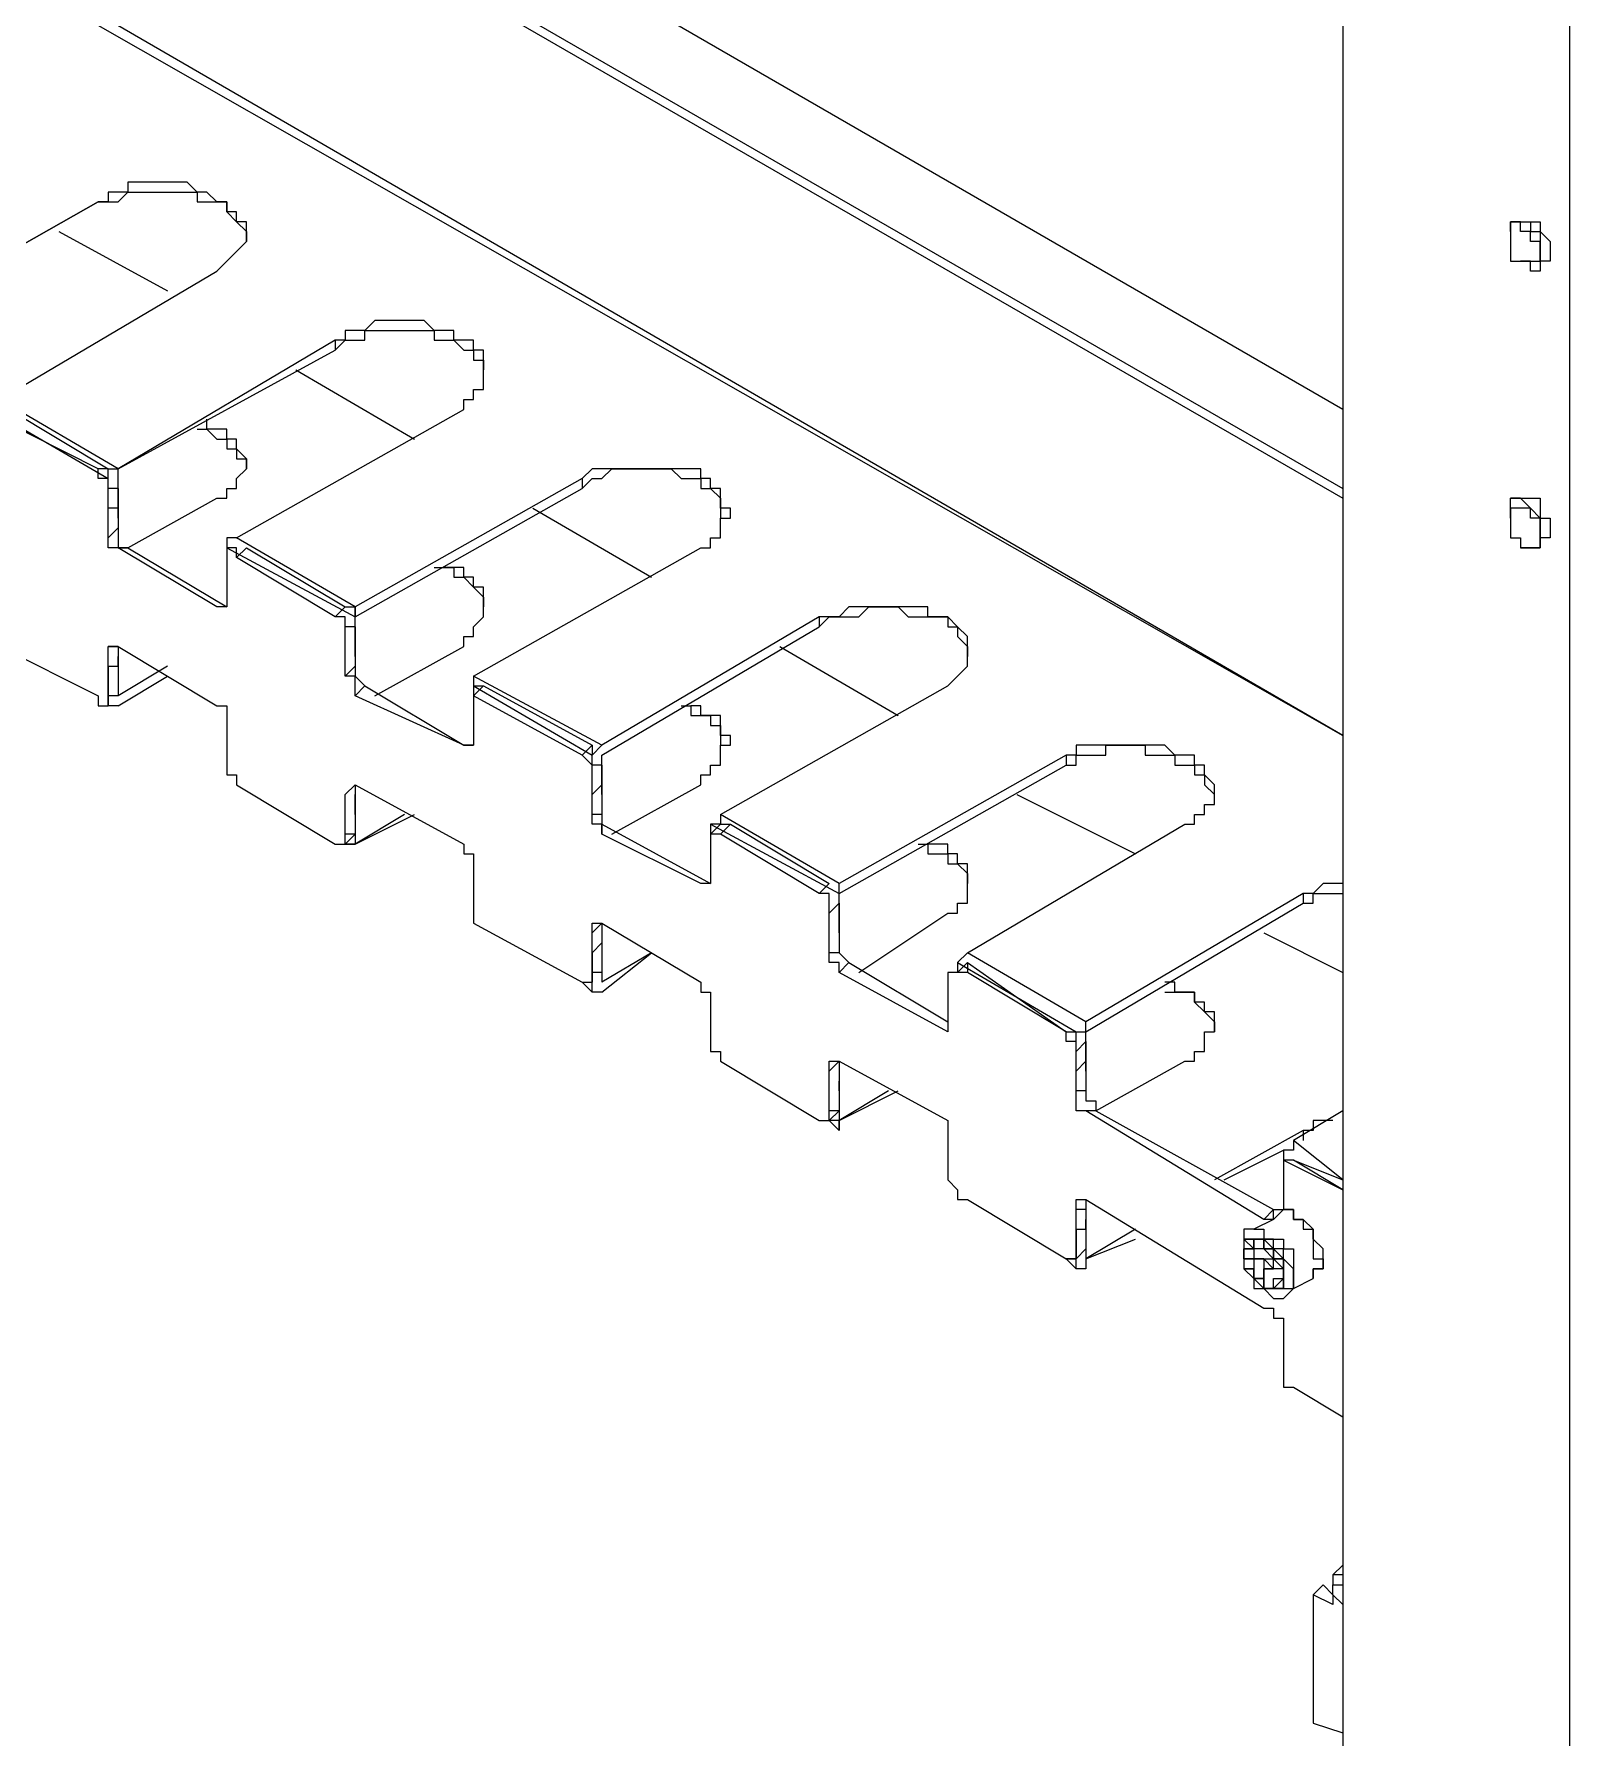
# Model space of a CAD drawing. Header units: millimetres. Extents: x 929 to 1725, y 58 to 532.
# Drawn here: x 1032.01 to 1050.21, y 182.59 to 202.78 of the extents above; entities that cross this region are included whole.
import ezdxf

# ---------------------------------------------------------------- set-up
doc = ezdxf.new("R2010")
doc.units = ezdxf.units.MM
doc.header["$MEASUREMENT"] = 0
doc.layers.add('TT-WIRE-EQPM', color=6, linetype='CONTINUOUS')

msp = doc.modelspace()

# ---------------------------------------------------------------- linework, layer by layer
at = {"layer": 'TT-WIRE-EQPM', "linetype": 'Continuous'}
for points in [[(1027.03953, 209.21776), (1027.62474, 208.98368), (1027.62474, 208.7496), (1027.62474, 208.7496), (1047.52181, 197.27952)], [(1047.52181, 198.33289), (1028.67811, 209.21776), (1028.32699, 209.21776), (1027.62474, 208.86664), (1047.52181, 197.39656)], [(1047.52181, 194.47052), (1026.92249, 206.40876), (1026.80545, 206.40876), (1026.80545, 206.29172), (1047.52181, 194.47052)], [(1047.52181, 206.05764), (1047.52181, 76.72666), (1050.21377, 75.08808), (1050.21377, 204.41906)], [(1047.52181, 206.05764), (1047.52181, 76.72666)], [(1031.60416, 198.44993), (1034.17907, 199.97147), (1034.29611, 200.08852), (1034.29611, 200.08852), (1034.29611, 200.08852), (1034.41315, 200.20556), (1034.41315, 200.20556), (1034.41315, 200.20556), (1034.5302, 200.3226), (1034.5302, 200.43964), (1034.5302, 200.43964), (1034.5302, 200.55668), (1034.41315, 200.55668), (1034.41315, 200.55668), (1034.41315, 200.67372), (1034.41315, 200.67372), (1034.29611, 200.67372), (1034.29611, 200.79077), (1034.29611, 200.79077), (1034.17907, 200.79077), (1034.17907, 200.79077), (1034.06203, 200.90781), (1033.94499, 200.90781), (1033.94499, 200.90781), (1033.82795, 201.02485), (1033.1257, 201.02485), (1033.1257, 200.90781), (1033.00865, 200.90781), (1032.89161, 200.90781), (1032.89161, 200.79077), (1032.77457, 200.79077)], [(1032.77457, 200.79077), (1032.89161, 200.79077), (1032.89161, 200.79077), (1032.89161, 200.79077), (1033.00865, 200.79077), (1033.1257, 200.90781), (1033.35978, 200.90781), (1033.35978, 200.90781), (1033.59386, 200.90781), (1033.59386, 200.90781), (1033.94499, 200.90781), (1033.94499, 200.79077), (1034.06203, 200.79077), (1034.06203, 200.79077), (1034.17907, 200.79077), (1034.17907, 200.79077), (1034.29611, 200.79077), (1034.29611, 200.67372), (1034.29611, 200.67372), (1034.29611, 200.67372), (1034.41315, 200.55668), (1034.41315, 200.55668), (1034.41315, 200.55668), (1034.41315, 200.55668), (1034.5302, 200.43964), (1034.5302, 200.3226)], [(1030.08261, 198.80106), (1030.08261, 199.26923), (1032.77457, 200.79077)], [(1032.77457, 200.79077), (1030.08261, 199.26923)], [(1049.51152, 200.43964), (1049.51152, 200.55668), (1049.51152, 200.55668), (1049.51152, 200.55668), (1049.62856, 200.55668)], [(1049.62856, 200.55668), (1049.51152, 200.55668)], [(1049.7456, 200.08852), (1049.86265, 200.08852), (1049.86265, 200.08852), (1049.86265, 200.20556), (1049.86265, 200.20556), (1049.86265, 200.3226), (1049.7456, 200.3226), (1049.7456, 200.43964), (1049.7456, 200.43964), (1049.7456, 200.43964), (1049.62856, 200.43964), (1049.62856, 200.55668), (1049.51152, 200.55668), (1049.51152, 200.43964), (1049.51152, 200.43964), (1049.51152, 200.43964), (1049.51152, 200.3226), (1049.51152, 200.3226), (1049.51152, 200.3226), (1049.51152, 200.20556), (1049.51152, 200.20556), (1049.51152, 200.20556), (1049.51152, 200.08852), (1049.62856, 200.08852), (1049.62856, 200.08852), (1049.7456, 200.08852)], [(1049.62856, 200.55668), (1049.7456, 200.55668)], [(1049.62856, 200.55668), (1049.7456, 200.55668), (1049.7456, 200.43964), (1049.86265, 200.43964), (1049.86265, 200.3226), (1049.86265, 200.20556), (1049.86265, 200.20556), (1049.86265, 200.08852), (1049.86265, 200.08852), (1049.86265, 200.08852), (1049.86265, 199.97147), (1049.7456, 199.97147), (1049.7456, 200.08852), (1049.62856, 200.08852)], [(1049.7456, 200.55668), (1049.86265, 200.55668), (1049.86265, 200.55668), (1049.86265, 200.43964), (1049.86265, 200.43964), (1049.97969, 200.3226), (1049.97969, 200.08852), (1049.86265, 200.08852)], [(1032.3064, 200.43964), (1033.59386, 199.73739)], [(1049.51152, 200.43964), (1049.51152, 200.3226)], [(1049.62856, 200.08852), (1049.7456, 200.08852)], [(1034.41315, 196.81135), (1037.10511, 198.33289), (1037.10511, 198.44993), (1037.22215, 198.44993), (1037.22215, 198.44993), (1037.22215, 198.44993), (1037.22215, 198.44993), (1037.22215, 198.56698), (1037.33919, 198.56698), (1037.33919, 198.56698), (1037.33919, 198.68402), (1037.33919, 198.68402), (1037.33919, 198.80106), (1037.33919, 198.80106), (1037.33919, 198.9181), (1037.33919, 199.03514), (1037.22215, 199.03514), (1037.22215, 199.03514), (1037.22215, 199.03514), (1037.22215, 199.03514), (1037.22215, 199.03514), (1037.22215, 199.15218), (1037.10511, 199.15218), (1037.10511, 199.15218), (1036.98807, 199.15218), (1036.98807, 199.26923), (1036.98807, 199.26923), (1036.87103, 199.26923), (1036.75399, 199.26923), (1036.63694, 199.38627), (1036.05174, 199.38627), (1035.93469, 199.26923), (1035.81765, 199.26923), (1035.81765, 199.26923), (1035.70061, 199.26923), (1035.70061, 199.15218), (1035.58357, 199.15218)], [(1035.58357, 199.15218), (1033.00865, 197.63064)], [(1035.58357, 199.03514), (1035.70061, 199.15218), (1035.70061, 199.15218), (1035.81765, 199.15218), (1035.93469, 199.15218), (1035.93469, 199.26923), (1036.16878, 199.26923), (1036.16878, 199.26923), (1036.5199, 199.26923), (1036.5199, 199.26923), (1036.75399, 199.26923), (1036.75399, 199.15218), (1036.98807, 199.15218), (1036.98807, 199.15218), (1036.98807, 199.15218), (1037.10511, 199.03514), (1037.10511, 199.03514), (1037.22215, 199.03514), (1037.22215, 199.03514), (1037.22215, 198.9181), (1037.22215, 198.9181), (1037.22215, 198.9181), (1037.33919, 198.9181), (1037.33919, 198.80106), (1037.33919, 198.80106), (1037.33919, 198.80106), (1037.33919, 198.80106)], [(1035.58357, 199.15218), (1035.58357, 199.03514)], [(1033.00865, 197.16248), (1033.00865, 197.63064), (1035.58357, 199.03514)], [(1035.1154, 198.80106), (1036.5199, 197.98177)], [(1031.60416, 198.44993), (1031.48711, 198.44993), (1031.48711, 198.44993), (1031.48711, 198.44993), (1031.48711, 198.33289), (1032.89161, 197.5136), (1032.89161, 197.63064), (1032.89161, 197.63064), (1033.00865, 197.63064), (1031.60416, 198.44993)], [(1031.60416, 198.33289), (1031.60416, 198.33289), (1031.7212, 198.33289), (1032.89161, 197.63064), (1032.89161, 197.63064), (1032.89161, 197.63064), (1032.89161, 197.63064)], [(1046.70252, 188.73548), (1046.58548, 188.73548), (1044.47873, 190.02294), (1044.47873, 190.02294), (1044.36169, 190.02294), (1044.36169, 190.13998), (1044.36169, 190.13998), (1044.36169, 190.13998), (1044.36169, 190.25702), (1044.36169, 190.84223), (1044.36169, 190.84223), (1044.24465, 190.84223), (1044.24465, 190.95927), (1044.24465, 190.95927), (1044.24465, 190.95927), (1044.24465, 190.95927), (1043.07423, 191.66152), (1042.95719, 191.66152), (1042.95719, 191.66152), (1042.84015, 191.66152), (1042.84015, 191.54448), (1042.84015, 191.07631), (1042.84015, 190.95927), (1042.84015, 190.95927), (1041.55269, 191.66152), (1041.55269, 191.77856), (1041.55269, 191.77856), (1041.55269, 191.77856), (1041.43565, 191.77856), (1041.43565, 191.8956), (1041.43565, 192.36377), (1041.43565, 192.48081), (1041.43565, 192.48081), (1041.43565, 192.59785), (1041.31861, 192.59785), (1040.14819, 193.3001), (1040.03115, 193.3001), (1040.03115, 193.3001), (1040.03115, 193.18306), (1040.03115, 192.71489), (1040.03115, 192.71489), (1039.91411, 192.71489), (1038.74369, 193.3001), (1038.74369, 193.3001), (1038.74369, 193.41714), (1038.62665, 193.41714), (1038.62665, 193.53419), (1038.62665, 193.53419), (1038.62665, 194.11939), (1038.62665, 194.11939), (1038.62665, 194.11939), (1038.50961, 194.23644), (1038.50961, 194.23644), (1038.50961, 194.23644), (1037.22215, 194.93869), (1037.22215, 194.93869), (1037.22215, 194.93869), (1037.22215, 194.93869), (1037.22215, 194.93869), (1037.22215, 194.35348), (1037.22215, 194.35348), (1037.10511, 194.35348), (1035.81765, 194.93869), (1035.81765, 194.93869), (1035.81765, 195.05573), (1035.81765, 195.05573), (1035.81765, 195.05573), (1035.81765, 195.17277), (1035.70061, 195.17277), (1035.70061, 195.75798), (1035.70061, 195.75798), (1035.70061, 195.87502), (1035.70061, 195.87502), (1035.70061, 195.87502), (1035.58357, 195.87502), (1034.41315, 196.57727), (1034.41315, 196.69431), (1034.29611, 196.69431), (1034.29611, 196.57727), (1034.29611, 196.57727), (1034.29611, 196.57727), (1034.29611, 195.99206), (1034.29611, 195.99206), (1034.17907, 195.99206), (1033.00865, 196.69431), (1032.89161, 196.69431), (1032.89161, 196.69431), (1032.89161, 196.81135), (1032.89161, 196.81135), (1032.89161, 197.39656), (1032.89161, 197.39656), (1032.89161, 197.39656), (1032.89161, 197.5136), (1032.89161, 197.5136), (1032.77457, 197.5136), (1032.77457, 197.63064), (1032.77457, 197.63064), (1031.60416, 198.21585)], [(1033.94499, 198.09881), (1033.94499, 198.09881), (1034.06203, 198.09881), (1034.06203, 198.09881), (1034.17907, 197.98177), (1034.17907, 197.98177), (1034.29611, 197.98177), (1034.29611, 197.98177), (1034.29611, 197.98177), (1034.29611, 197.86473), (1034.41315, 197.86473), (1034.41315, 197.86473), (1034.41315, 197.86473), (1034.41315, 197.74768), (1034.5302, 197.74768), (1034.5302, 197.63064), (1034.5302, 197.63064)], [(1034.17907, 197.27952), (1034.29611, 197.27952), (1034.29611, 197.27952), (1034.29611, 197.39656), (1034.41315, 197.39656), (1034.41315, 197.5136), (1034.41315, 197.5136), (1034.5302, 197.63064), (1034.5302, 197.74768), (1034.5302, 197.74768), (1034.41315, 197.86473), (1034.41315, 197.86473), (1034.41315, 197.98177), (1034.29611, 197.98177), (1034.29611, 197.98177), (1034.29611, 198.09881), (1034.17907, 198.09881), (1034.06203, 198.09881), (1034.06203, 198.21585)], [(1032.89161, 197.63064), (1032.77457, 197.63064)], [(1032.89161, 197.16248), (1032.89161, 197.5136)], [(1038.50961, 197.5136), (1035.81765, 195.99206)], [(1037.22215, 195.17277), (1039.91411, 196.69431), (1040.03115, 196.69431), (1040.03115, 196.81135), (1040.14819, 196.81135), (1040.14819, 196.92839), (1040.14819, 196.92839), (1040.14819, 197.04543), (1040.26523, 197.04543), (1040.26523, 197.16248), (1040.14819, 197.16248), (1040.14819, 197.27952), (1040.14819, 197.27952), (1040.14819, 197.27952), (1040.14819, 197.39656), (1040.03115, 197.39656), (1040.03115, 197.5136), (1039.91411, 197.5136), (1039.91411, 197.5136), (1039.91411, 197.5136), (1039.91411, 197.63064), (1039.79707, 197.63064), (1039.79707, 197.63064), (1039.56298, 197.63064), (1039.56298, 197.63064), (1038.86073, 197.63064), (1038.86073, 197.63064), (1038.74369, 197.63064), (1038.62665, 197.63064), (1038.62665, 197.63064), (1038.50961, 197.5136), (1038.50961, 197.5136)], [(1038.50961, 197.39656), (1038.62665, 197.5136), (1038.62665, 197.5136), (1038.74369, 197.5136), (1038.86073, 197.63064), (1038.97778, 197.63064), (1039.09482, 197.63064), (1039.3289, 197.63064), (1039.44594, 197.63064), (1039.56298, 197.63064), (1039.68003, 197.5136), (1039.79707, 197.5136), (1039.91411, 197.5136), (1039.91411, 197.39656), (1040.03115, 197.39656), (1040.03115, 197.39656), (1040.14819, 197.27952), (1040.14819, 197.27952), (1040.14819, 197.27952), (1040.14819, 197.16248), (1040.14819, 197.16248), (1040.14819, 197.04543), (1040.26523, 197.04543)], [(1038.50961, 197.5136), (1038.50961, 197.39656)], [(1033.00865, 197.39656), (1032.89161, 197.39656)], [(1033.00865, 197.39656), (1033.00865, 196.92839), (1033.00865, 196.81135), (1033.00865, 196.81135), (1033.00865, 196.69431), (1033.1257, 196.69431), (1034.29611, 195.99206)], [(1033.1257, 196.69431), (1034.17907, 197.27952)], [(1035.81765, 195.52389), (1035.81765, 195.87502), (1038.50961, 197.39656)], [(1049.51152, 197.04543), (1049.51152, 197.16248), (1049.51152, 197.16248), (1049.51152, 197.27952), (1049.62856, 197.27952)], [(1049.62856, 197.27952), (1049.51152, 197.27952)], [(1049.62856, 197.27952), (1049.7456, 197.27952)], [(1049.62856, 197.27952), (1049.7456, 197.16248), (1049.7456, 197.16248), (1049.86265, 197.04543), (1049.86265, 197.04543), (1049.86265, 196.92839), (1049.86265, 196.81135), (1049.86265, 196.81135), (1049.86265, 196.69431), (1049.62856, 196.69431)], [(1049.7456, 197.27952), (1049.86265, 197.27952), (1049.86265, 197.16248), (1049.86265, 197.16248), (1049.86265, 197.04543), (1049.97969, 197.04543), (1049.97969, 196.81135), (1049.86265, 196.81135)], [(1033.00865, 197.04543), (1033.00865, 197.16248), (1033.00865, 197.16248), (1032.89161, 197.16248)], [(1037.9244, 197.16248), (1039.3289, 196.34318)], [(1049.7456, 196.69431), (1049.86265, 196.69431), (1049.86265, 196.81135), (1049.86265, 196.81135), (1049.86265, 196.92839), (1049.86265, 197.04543), (1049.7456, 197.04543), (1049.7456, 197.04543), (1049.7456, 197.04543), (1049.7456, 197.16248), (1049.62856, 197.16248), (1049.62856, 197.16248), (1049.51152, 197.16248), (1049.51152, 197.16248), (1049.51152, 197.16248), (1049.51152, 197.04543), (1049.51152, 197.04543), (1049.51152, 197.04543), (1049.51152, 197.04543), (1049.51152, 196.92839), (1049.51152, 196.92839), (1049.51152, 196.92839), (1049.51152, 196.81135), (1049.62856, 196.81135), (1049.62856, 196.69431), (1049.7456, 196.69431)], [(1033.00865, 196.92839), (1032.89161, 196.81135)], [(1033.1257, 196.69431), (1033.00865, 196.69431)], [(1034.41315, 196.81135), (1034.29611, 196.81135), (1034.29611, 196.69431), (1034.29611, 196.69431), (1035.81765, 195.87502), (1035.81765, 195.87502), (1035.81765, 195.87502), (1035.81765, 195.99206), (1035.81765, 195.99206), (1034.41315, 196.81135)], [(1034.41315, 196.69431), (1034.29611, 196.69431)], [(1034.5302, 196.69431), (1034.41315, 196.57727)], [(1034.5302, 196.69431), (1035.70061, 195.99206), (1035.81765, 195.99206), (1035.81765, 195.87502)], [(1049.62856, 196.69431), (1049.7456, 196.69431)], [(1049.86265, 196.69431), (1049.86265, 196.81135)], [(1036.75399, 196.46023), (1036.87103, 196.46023), (1036.87103, 196.46023), (1036.98807, 196.46023), (1036.98807, 196.34318), (1037.10511, 196.34318), (1037.10511, 196.34318), (1037.10511, 196.34318), (1037.22215, 196.22614), (1037.22215, 196.22614), (1037.22215, 196.22614), (1037.22215, 196.22614), (1037.33919, 196.1091), (1037.33919, 196.1091), (1037.33919, 195.99206), (1037.33919, 195.99206)], [(1037.10511, 195.52389), (1037.10511, 195.64094), (1037.10511, 195.64094), (1037.22215, 195.64094), (1037.22215, 195.75798), (1037.22215, 195.75798), (1037.33919, 195.87502), (1037.33919, 195.87502), (1037.33919, 195.87502), (1037.33919, 195.87502), (1037.33919, 195.99206), (1037.33919, 195.99206), (1037.33919, 196.1091), (1037.33919, 196.1091), (1037.33919, 196.1091), (1037.33919, 196.22614), (1037.22215, 196.22614), (1037.22215, 196.34318), (1037.22215, 196.34318), (1037.10511, 196.34318), (1037.10511, 196.46023), (1037.10511, 196.46023), (1036.98807, 196.46023), (1036.98807, 196.46023), (1036.98807, 196.46023), (1036.87103, 196.46023)], [(1034.29611, 195.99206), (1034.17907, 195.99206)], [(1035.70061, 195.99206), (1035.58357, 195.87502)], [(1035.81765, 195.52389), (1035.81765, 195.87502)], [(1041.31861, 195.87502), (1038.74369, 194.35348)], [(1040.14819, 193.53419), (1042.84015, 195.05573), (1042.84015, 195.05573), (1042.95719, 195.17277), (1042.95719, 195.17277), (1043.07423, 195.28981), (1043.07423, 195.28981), (1043.07423, 195.28981), (1043.07423, 195.40685), (1043.07423, 195.40685), (1043.07423, 195.52389), (1043.07423, 195.52389), (1043.07423, 195.64094), (1043.07423, 195.64094), (1042.95719, 195.75798), (1042.95719, 195.75798), (1042.84015, 195.87502), (1042.84015, 195.87502), (1042.72311, 195.87502), (1042.60607, 195.87502), (1042.60607, 195.99206), (1042.48902, 195.99206), (1042.37198, 195.99206), (1041.78678, 195.99206), (1041.66973, 195.99206), (1041.66973, 195.99206), (1041.55269, 195.87502), (1041.43565, 195.87502), (1041.31861, 195.87502)], [(1041.31861, 195.75798), (1041.43565, 195.87502), (1041.43565, 195.87502), (1041.55269, 195.87502), (1041.66973, 195.87502), (1041.66973, 195.87502), (1041.78678, 195.87502), (1041.90382, 195.99206), (1042.25494, 195.99206), (1042.37198, 195.87502), (1042.48902, 195.87502), (1042.60607, 195.87502), (1042.60607, 195.87502), (1042.72311, 195.87502), (1042.84015, 195.87502), (1042.84015, 195.75798), (1042.84015, 195.75798), (1042.84015, 195.75798), (1042.95719, 195.75798), (1042.95719, 195.64094), (1042.95719, 195.64094), (1042.95719, 195.64094), (1043.07423, 195.52389), (1043.07423, 195.52389), (1043.07423, 195.52389), (1043.07423, 195.52389), (1043.07423, 195.40685)], [(1041.31861, 195.87502), (1041.31861, 195.75798)], [(1035.81765, 195.75798), (1035.70061, 195.75798)], [(1035.81765, 195.75798), (1035.81765, 195.28981), (1035.81765, 195.17277), (1035.81765, 195.17277), (1035.81765, 195.17277), (1035.93469, 195.05573), (1035.93469, 195.05573), (1035.93469, 195.05573), (1037.10511, 194.35348), (1037.22215, 194.35348)], [(1038.74369, 193.88531), (1038.74369, 194.23644), (1041.31861, 195.75798)], [(1031.60416, 195.52389), (1032.77457, 194.93869), (1032.77457, 194.93869), (1032.77457, 194.82164), (1032.89161, 194.82164), (1032.89161, 194.93869), (1032.89161, 194.93869), (1032.89161, 194.93869), (1032.89161, 195.52389), (1032.89161, 195.52389), (1032.89161, 195.52389), (1033.00865, 195.52389), (1033.00865, 195.52389), (1034.17907, 194.82164), (1034.29611, 194.82164), (1034.29611, 194.7046), (1034.29611, 194.7046), (1034.29611, 194.7046), (1034.29611, 194.7046), (1034.29611, 194.11939), (1034.29611, 194.11939), (1034.29611, 194.00235), (1034.29611, 194.00235), (1034.41315, 194.00235), (1034.41315, 193.88531), (1035.58357, 193.18306), (1035.70061, 193.18306), (1035.70061, 193.3001), (1035.70061, 193.76827), (1035.81765, 193.88531), (1035.81765, 193.88531), (1035.81765, 193.88531), (1035.81765, 193.88531), (1037.10511, 193.18306), (1037.10511, 193.18306), (1037.10511, 193.06602), (1037.22215, 193.06602), (1037.22215, 192.94898), (1037.22215, 192.48081), (1037.22215, 192.36377), (1037.22215, 192.36377), (1037.22215, 192.36377), (1037.22215, 192.36377), (1037.22215, 192.36377), (1037.22215, 192.24673), (1038.50961, 191.54448), (1038.62665, 191.54448), (1038.62665, 191.66152), (1038.62665, 192.12969), (1038.62665, 192.24673), (1038.62665, 192.24673), (1038.62665, 192.24673), (1038.74369, 192.24673), (1038.74369, 192.24673), (1039.91411, 191.54448), (1039.91411, 191.54448), (1039.91411, 191.42744), (1040.03115, 191.42744), (1040.03115, 191.42744), (1040.03115, 191.42744), (1040.03115, 191.42744), (1040.03115, 191.3104), (1040.03115, 190.84223), (1040.03115, 190.72519), (1040.03115, 190.72519), (1040.14819, 190.72519), (1040.14819, 190.60815), (1040.14819, 190.60815), (1041.31861, 189.9059), (1041.43565, 189.9059), (1041.43565, 190.02294), (1041.43565, 190.4911), (1041.43565, 190.60815), (1041.55269, 190.60815), (1041.55269, 190.60815), (1042.84015, 189.9059), (1042.84015, 189.9059), (1042.84015, 189.78885), (1042.84015, 189.78885), (1042.84015, 189.78885), (1042.84015, 189.67181), (1042.84015, 189.67181), (1042.84015, 189.20365), (1042.95719, 189.0866), (1042.95719, 189.0866), (1042.95719, 188.96956), (1042.95719, 188.96956), (1043.07423, 188.96956), (1044.24465, 188.26731), (1044.36169, 188.26731), (1044.36169, 188.26731), (1044.36169, 188.85252), (1044.36169, 188.96956), (1044.47873, 188.96956), (1046.58548, 187.68211), (1046.70252, 187.68211), (1046.70252, 187.56506), (1046.70252, 187.56506), (1046.81956, 187.56506), (1046.81956, 187.44802), (1046.81956, 187.44802), (1046.81956, 186.97986), (1046.81956, 186.86281), (1046.81956, 186.86281), (1046.81956, 186.74577), (1046.81956, 186.74577), (1046.81956, 186.74577), (1046.93661, 186.74577), (1046.93661, 186.74577), (1047.52181, 186.39465)], [(1033.00865, 195.52389), (1032.89161, 195.52389)], [(1033.00865, 195.52389), (1033.00865, 195.52389), (1033.00865, 194.93869)], [(1035.81765, 195.40685), (1035.81765, 195.52389), (1035.81765, 195.52389), (1035.81765, 195.52389), (1035.81765, 195.52389)], [(1036.05174, 194.93869), (1037.10511, 195.52389)], [(1040.85044, 195.52389), (1042.25494, 194.7046)], [(1032.89161, 195.28981), (1033.00865, 195.28981), (1033.00865, 195.28981), (1033.00865, 195.40685)], [(1032.89161, 195.28981), (1032.89161, 194.82164)], [(1033.00865, 195.28981), (1033.00865, 194.93869)], [(1033.59386, 195.28981), (1033.00865, 194.93869)], [(1035.81765, 195.28981), (1035.70061, 195.17277)], [(1033.00865, 194.82164), (1033.59386, 195.17277)], [(1035.93469, 195.05573), (1035.81765, 194.93869)], [(1037.22215, 195.17277), (1037.22215, 195.17277), (1037.22215, 195.05573), (1037.22215, 195.05573), (1038.62665, 194.23644), (1038.62665, 194.23644), (1038.74369, 194.35348), (1038.74369, 194.35348), (1037.22215, 195.17277)], [(1037.22215, 195.05573), (1037.22215, 194.93869)], [(1037.22215, 195.05573), (1037.33919, 195.05573), (1038.62665, 194.35348), (1038.62665, 194.35348), (1038.62665, 194.23644)], [(1037.33919, 195.05573), (1037.22215, 194.93869)], [(1037.22215, 195.05573), (1037.22215, 194.93869)], [(1032.89161, 194.82164), (1032.89161, 194.93869)], [(1033.00865, 194.93869), (1032.89161, 194.93869)], [(1033.00865, 194.82164), (1032.89161, 194.82164), (1032.89161, 194.82164)], [(1039.68003, 194.82164), (1039.79707, 194.82164), (1039.79707, 194.7046), (1039.91411, 194.7046), (1039.91411, 194.7046), (1039.91411, 194.7046), (1039.91411, 194.7046), (1040.03115, 194.7046), (1040.03115, 194.58756), (1040.14819, 194.58756), (1040.14819, 194.47052), (1040.14819, 194.47052), (1040.14819, 194.47052), (1040.14819, 194.47052), (1040.14819, 194.35348), (1040.26523, 194.35348)], [(1039.91411, 193.88531), (1039.91411, 194.00235), (1040.03115, 194.00235), (1040.03115, 194.00235), (1040.03115, 194.00235), (1040.03115, 194.11939), (1040.14819, 194.11939), (1040.14819, 194.11939), (1040.14819, 194.11939), (1040.14819, 194.11939), (1040.14819, 194.11939), (1040.14819, 194.23644), (1040.14819, 194.35348), (1040.26523, 194.35348), (1040.26523, 194.47052), (1040.14819, 194.47052), (1040.14819, 194.47052), (1040.14819, 194.58756), (1040.14819, 194.58756), (1040.14819, 194.58756), (1040.14819, 194.58756), (1040.14819, 194.7046), (1040.03115, 194.7046), (1040.03115, 194.7046), (1040.03115, 194.7046), (1040.03115, 194.7046), (1039.91411, 194.7046), (1039.91411, 194.82164), (1039.91411, 194.82164), (1039.79707, 194.82164), (1039.79707, 194.82164)], [(1038.62665, 194.35348), (1038.50961, 194.23644)], [(1038.62665, 193.76827), (1038.62665, 194.23644)], [(1044.24465, 194.23644), (1041.55269, 192.71489)], [(1043.07423, 191.8956), (1045.64915, 193.41714), (1045.76619, 193.41714), (1045.76619, 193.41714), (1045.76619, 193.41714), (1045.76619, 193.53419), (1045.88323, 193.53419), (1045.88323, 193.53419), (1045.88323, 193.53419), (1045.88323, 193.65123), (1046.00027, 193.65123), (1046.00027, 193.76827), (1046.00027, 193.76827), (1046.00027, 193.88531), (1046.00027, 193.88531), (1045.88323, 194.00235), (1045.88323, 194.00235), (1045.88323, 194.00235), (1045.88323, 194.11939), (1045.76619, 194.11939), (1045.76619, 194.11939), (1045.76619, 194.11939), (1045.76619, 194.23644), (1045.64915, 194.23644), (1045.64915, 194.23644), (1045.53211, 194.23644), (1045.41507, 194.35348), (1045.41507, 194.35348), (1045.41507, 194.35348), (1044.59577, 194.35348), (1044.47873, 194.35348), (1044.36169, 194.35348), (1044.36169, 194.23644), (1044.24465, 194.23644), (1044.24465, 194.23644)], [(1044.24465, 194.11939), (1044.24465, 194.11939), (1044.36169, 194.11939), (1044.36169, 194.23644), (1044.47873, 194.23644), (1044.47873, 194.23644), (1044.71282, 194.23644), (1044.71282, 194.35348), (1045.18098, 194.35348), (1045.18098, 194.23644), (1045.41507, 194.23644), (1045.41507, 194.23644), (1045.53211, 194.23644), (1045.53211, 194.11939), (1045.64915, 194.11939), (1045.64915, 194.11939), (1045.76619, 194.11939), (1045.76619, 194.11939), (1045.76619, 194.00235), (1045.88323, 194.00235), (1045.88323, 193.88531), (1045.88323, 193.88531), (1046.00027, 193.76827), (1046.00027, 193.76827)], [(1044.24465, 194.23644), (1044.24465, 194.11939)], [(1038.74369, 194.11939), (1038.62665, 194.11939)], [(1038.74369, 194.11939), (1038.74369, 193.53419), (1038.74369, 193.53419), (1038.74369, 193.53419), (1038.74369, 193.53419), (1038.74369, 193.41714), (1038.74369, 193.41714), (1038.74369, 193.41714), (1040.03115, 192.71489), (1040.03115, 192.71489)], [(1041.55269, 192.24673), (1041.55269, 192.59785), (1044.24465, 194.11939)], [(1035.81765, 193.88531), (1035.70061, 193.76827)], [(1035.81765, 193.88531), (1035.81765, 193.88531), (1035.81765, 193.3001)], [(1038.74369, 193.76827), (1038.74369, 193.76827), (1038.74369, 193.88531), (1038.62665, 193.76827)], [(1038.86073, 193.3001), (1039.91411, 193.88531)], [(1035.81765, 193.53419), (1035.81765, 193.65123), (1035.81765, 193.65123), (1035.81765, 193.65123), (1035.81765, 193.76827)], [(1035.81765, 193.65123), (1035.81765, 193.18306)], [(1043.65944, 193.76827), (1045.06394, 193.06602)], [(1035.81765, 193.18306), (1036.5199, 193.53419)], [(1036.40286, 193.53419), (1035.81765, 193.18306)], [(1035.81765, 193.53419), (1035.81765, 193.18306)], [(1038.74369, 193.53419), (1038.62665, 193.53419)], [(1038.74369, 193.41714), (1038.74369, 193.3001)], [(1040.14819, 193.53419), (1040.14819, 193.53419), (1040.14819, 193.53419), (1040.14819, 193.41714), (1040.03115, 193.41714), (1041.55269, 192.59785), (1041.55269, 192.59785), (1041.55269, 192.71489), (1041.55269, 192.71489), (1041.55269, 192.71489), (1040.14819, 193.53419)], [(1040.03115, 193.41714), (1040.03115, 193.3001)], [(1040.14819, 193.41714), (1040.03115, 193.3001)], [(1040.14819, 193.41714), (1040.26523, 193.41714), (1041.43565, 192.71489)], [(1040.26523, 193.41714), (1040.14819, 193.3001)], [(1035.70061, 193.18306), (1035.81765, 193.3001)], [(1035.81765, 193.3001), (1035.70061, 193.3001)], [(1035.70061, 193.18306), (1035.81765, 193.18306)], [(1035.81765, 193.18306), (1035.70061, 193.18306)], [(1042.48902, 193.18306), (1042.60607, 193.18306), (1042.60607, 193.06602), (1042.72311, 193.06602), (1042.84015, 193.06602), (1042.84015, 193.06602), (1042.84015, 192.94898), (1042.84015, 192.94898), (1042.95719, 192.94898), (1042.95719, 192.94898), (1043.07423, 192.83194), (1043.07423, 192.83194), (1043.07423, 192.71489), (1043.07423, 192.71489), (1043.07423, 192.71489)], [(1042.84015, 192.36377), (1042.84015, 192.36377), (1042.95719, 192.36377), (1042.95719, 192.36377), (1042.95719, 192.48081), (1043.07423, 192.48081), (1043.07423, 192.48081), (1043.07423, 192.59785), (1043.07423, 192.59785), (1043.07423, 192.71489), (1043.07423, 192.71489), (1043.07423, 192.83194), (1043.07423, 192.83194), (1043.07423, 192.94898), (1043.07423, 192.94898), (1042.95719, 192.94898), (1042.95719, 192.94898), (1042.95719, 193.06602), (1042.84015, 193.06602), (1042.84015, 193.18306), (1042.72311, 193.18306), (1042.72311, 193.18306), (1042.60607, 193.18306)], [(1040.03115, 192.71489), (1039.91411, 192.71489)], [(1041.43565, 192.71489), (1041.31861, 192.59785)], [(1047.52181, 192.71489), (1047.40477, 192.71489), (1047.40477, 192.71489), (1047.28773, 192.71489), (1047.17069, 192.59785), (1047.17069, 192.59785), (1047.17069, 192.59785), (1047.05365, 192.59785), (1047.05365, 192.48081), (1047.17069, 192.48081), (1047.17069, 192.48081), (1047.17069, 192.59785), (1047.28773, 192.59785), (1047.40477, 192.59785), (1047.52181, 192.59785)], [(1041.55269, 192.48081), (1041.43565, 192.36377)], [(1041.55269, 192.12969), (1041.55269, 192.59785)], [(1041.55269, 192.48081), (1041.55269, 191.8956), (1041.55269, 191.8956), (1041.66973, 191.77856), (1041.66973, 191.77856), (1041.66973, 191.77856), (1041.66973, 191.77856), (1042.84015, 191.07631)], [(1047.05365, 192.59785), (1044.47873, 191.07631)], [(1044.47873, 190.60815), (1044.47873, 190.95927), (1047.05365, 192.48081)], [(1038.74369, 192.24673), (1038.62665, 192.12969)], [(1038.74369, 192.24673), (1038.74369, 192.24673), (1038.74369, 191.66152)], [(1041.55269, 192.12969), (1041.55269, 192.12969), (1041.55269, 192.24673), (1041.55269, 192.12969)], [(1041.78678, 191.66152), (1042.84015, 192.36377)], [(1038.62665, 191.8956), (1038.74369, 192.01265), (1038.74369, 192.01265), (1038.74369, 192.01265)], [(1038.74369, 192.01265), (1038.74369, 191.54448)], [(1046.58548, 192.12969), (1047.52181, 191.66152)], [(1038.62665, 191.8956), (1038.62665, 191.54448)], [(1038.74369, 191.42744), (1039.3289, 191.8956)], [(1039.3289, 191.8956), (1038.74369, 191.54448)], [(1041.55269, 191.8956), (1041.43565, 191.8956)], [(1043.07423, 191.8956), (1042.95719, 191.77856), (1042.95719, 191.77856), (1042.95719, 191.77856), (1042.95719, 191.77856), (1044.36169, 190.95927), (1044.36169, 190.95927), (1044.36169, 190.95927), (1044.47873, 190.95927), (1044.47873, 191.07631), (1043.07423, 191.8956)], [(1038.62665, 191.54448), (1038.62665, 191.66152)], [(1038.74369, 191.66152), (1038.62665, 191.66152)], [(1041.66973, 191.77856), (1041.55269, 191.66152)], [(1042.95719, 191.77856), (1042.95719, 191.66152)], [(1043.07423, 191.77856), (1042.95719, 191.66152)], [(1043.07423, 191.77856), (1043.07423, 191.77856), (1044.24465, 190.95927), (1044.36169, 190.95927), (1044.36169, 190.95927)], [(1043.07423, 191.77856), (1043.07423, 191.66152)], [(1038.50961, 191.54448), (1038.62665, 191.42744)], [(1038.74369, 191.42744), (1038.62665, 191.42744), (1038.62665, 191.54448)], [(1045.64915, 190.60815), (1045.76619, 190.60815), (1045.76619, 190.72519), (1045.76619, 190.72519), (1045.76619, 190.72519), (1045.88323, 190.72519), (1045.88323, 190.84223), (1045.88323, 190.84223), (1045.88323, 190.95927), (1046.00027, 190.95927), (1046.00027, 190.95927), (1046.00027, 191.07631), (1046.00027, 191.19335), (1045.88323, 191.19335), (1045.88323, 191.19335), (1045.88323, 191.3104), (1045.88323, 191.3104), (1045.76619, 191.3104), (1045.76619, 191.42744), (1045.76619, 191.42744), (1045.76619, 191.42744), (1045.64915, 191.42744), (1045.53211, 191.42744), (1045.53211, 191.54448), (1045.41507, 191.54448)], [(1045.41507, 191.42744), (1045.41507, 191.42744), (1045.53211, 191.42744), (1045.64915, 191.42744), (1045.64915, 191.42744), (1045.76619, 191.42744), (1045.76619, 191.3104), (1045.76619, 191.3104), (1045.76619, 191.3104), (1045.76619, 191.3104), (1045.88323, 191.19335), (1045.88323, 191.19335), (1045.88323, 191.19335), (1046.00027, 191.07631), (1046.00027, 191.07631), (1046.00027, 190.95927)], [(1042.84015, 191.07631), (1042.84015, 190.95927)], [(1044.36169, 190.4911), (1044.36169, 190.95927)], [(1044.47873, 190.84223), (1044.36169, 190.72519)], [(1044.47873, 190.84223), (1044.47873, 190.25702), (1044.47873, 190.25702), (1044.47873, 190.13998), (1044.47873, 190.13998), (1044.47873, 190.13998), (1044.59577, 190.13998), (1044.59577, 190.02294), (1046.70252, 188.85252), (1046.81956, 188.85252)], [(1041.55269, 190.60815), (1041.43565, 190.4911)], [(1041.55269, 190.60815), (1041.55269, 190.60815), (1041.55269, 190.02294)], [(1044.47873, 190.4911), (1044.47873, 190.60815), (1044.36169, 190.4911)], [(1044.59577, 190.02294), (1045.64915, 190.60815)], [(1041.55269, 190.25702), (1041.55269, 190.25702), (1041.55269, 190.37406), (1041.55269, 190.37406)], [(1041.55269, 190.25702), (1041.55269, 189.9059)], [(1041.55269, 189.9059), (1042.25494, 190.25702)], [(1042.1379, 190.25702), (1041.55269, 189.9059)], [(1041.55269, 190.25702), (1041.55269, 189.9059)], [(1044.47873, 190.25702), (1044.36169, 190.25702)], [(1041.43565, 189.9059), (1041.55269, 190.02294)], [(1041.55269, 190.02294), (1041.43565, 190.02294)], [(1044.59577, 190.02294), (1044.47873, 190.02294)], [(1047.52181, 190.02294), (1046.93661, 189.67181)], [(1041.43565, 189.9059), (1041.55269, 189.78885)], [(1041.55269, 189.9059), (1041.43565, 189.9059)], [(1041.55269, 189.9059), (1041.55269, 189.78885), (1041.55269, 189.78885), (1041.55269, 189.9059)], [(1047.05365, 189.78885), (1046.00027, 189.20365)], [(1047.40477, 189.9059), (1047.28773, 189.9059), (1047.28773, 189.9059), (1047.17069, 189.9059), (1047.17069, 189.78885), (1047.05365, 189.78885), (1047.05365, 189.67181)], [(1046.93661, 189.67181), (1046.93661, 189.55477), (1046.81956, 189.55477), (1046.81956, 189.55477), (1046.81956, 189.43773), (1047.52181, 189.0866)], [(1047.52181, 189.20365), (1046.93661, 189.67181)], [(1046.11731, 189.20365), (1046.81956, 189.55477)], [(1047.52181, 189.0866), (1046.93661, 189.43773), (1046.81956, 189.43773), (1046.81956, 189.43773), (1046.81956, 189.32069), (1046.81956, 188.85252), (1046.81956, 188.85252)], [(1046.93661, 189.43773), (1046.81956, 189.43773)], [(1046.93661, 189.43773), (1046.93661, 189.43773), (1047.52181, 189.20365)], [(1044.47873, 188.96956), (1044.47873, 188.85252), (1044.47873, 188.38436), (1044.36169, 188.26731)], [(1044.47873, 188.85252), (1044.36169, 188.85252)], [(1046.70252, 188.85252), (1046.58548, 188.73548)], [(1047.28773, 188.26731), (1047.28773, 188.38436), (1047.17069, 188.5014), (1047.17069, 188.5014), (1047.17069, 188.5014), (1047.17069, 188.61844), (1047.17069, 188.61844), (1047.05365, 188.73548), (1047.05365, 188.73548), (1046.93661, 188.73548), (1046.93661, 188.85252), (1046.81956, 188.85252), (1046.70252, 188.73548), (1046.70252, 188.85252), (1046.93661, 188.85252), (1046.93661, 188.73548), (1046.93661, 188.73548), (1047.05365, 188.73548), (1047.05365, 188.61844), (1047.17069, 188.61844), (1047.17069, 188.5014), (1047.17069, 188.5014), (1047.17069, 188.38436), (1047.17069, 188.26731), (1047.28773, 188.26731), (1047.28773, 188.26731), (1047.28773, 188.15027), (1047.17069, 188.15027), (1047.17069, 188.03323), (1047.17069, 188.03323), (1047.17069, 188.03323), (1047.17069, 188.15027), (1047.28773, 188.15027), (1047.28773, 188.15027), (1047.28773, 188.26731), (1047.28773, 188.26731)], [(1044.36169, 188.61844), (1044.47873, 188.61844), (1044.47873, 188.73548), (1044.47873, 188.73548)], [(1044.36169, 188.61844), (1044.36169, 188.26731)], [(1044.47873, 188.61844), (1044.47873, 188.26731)], [(1045.06394, 188.61844), (1044.47873, 188.26731)], [(1046.46844, 188.61844), (1046.3514, 188.61844), (1046.3514, 188.5014), (1046.3514, 188.5014), (1046.3514, 188.5014), (1046.3514, 188.38436), (1046.3514, 188.26731), (1046.3514, 188.26731), (1046.3514, 188.15027), (1046.3514, 188.15027), (1046.46844, 188.03323), (1046.46844, 188.03323), (1046.46844, 187.91619), (1046.58548, 187.91619), (1046.58548, 187.91619), (1046.58548, 187.91619), (1046.58548, 187.91619), (1046.58548, 187.91619), (1046.70252, 187.79915), (1046.81956, 187.79915), (1046.93661, 187.91619)], [(1046.70252, 188.73548), (1046.46844, 188.61844), (1046.58548, 188.61844), (1046.58548, 188.5014), (1046.70252, 188.5014), (1046.70252, 188.5014), (1046.81956, 188.5014), (1046.81956, 188.38436), (1046.93661, 188.38436), (1046.93661, 188.26731), (1046.93661, 188.26731), (1046.93661, 188.03323), (1046.93661, 187.91619), (1046.93661, 187.91619), (1046.93661, 187.91619), (1047.17069, 188.03323)], [(1044.47873, 188.38436), (1044.36169, 188.26731)], [(1044.47873, 188.26731), (1045.06394, 188.5014)], [(1046.58548, 188.5014), (1046.58548, 188.5014), (1046.58548, 188.5014), (1046.46844, 188.5014), (1046.46844, 188.5014), (1046.3514, 188.5014), (1046.46844, 188.5014), (1046.58548, 188.5014)], [(1046.3514, 188.5014), (1046.46844, 188.38436)], [(1046.81956, 187.91619), (1046.81956, 187.91619), (1046.81956, 187.91619), (1046.93661, 187.91619), (1046.93661, 188.03323), (1046.93661, 188.15027), (1046.81956, 188.26731), (1046.81956, 188.26731), (1046.81956, 188.26731), (1046.81956, 188.38436), (1046.70252, 188.38436), (1046.70252, 188.5014), (1046.70252, 188.5014), (1046.58548, 188.5014), (1046.58548, 188.5014), (1046.58548, 188.5014), (1046.46844, 188.5014), (1046.3514, 188.5014), (1046.3514, 188.5014), (1046.3514, 188.38436), (1046.3514, 188.26731), (1046.3514, 188.26731), (1046.3514, 188.15027), (1046.46844, 188.03323), (1046.46844, 188.03323), (1046.46844, 187.91619), (1046.58548, 187.91619), (1046.58548, 187.91619), (1046.58548, 187.91619), (1046.81956, 187.91619)], [(1046.81956, 187.91619), (1046.81956, 187.91619), (1046.81956, 187.91619), (1046.81956, 188.03323), (1046.81956, 188.15027), (1046.81956, 188.26731), (1046.81956, 188.26731), (1046.70252, 188.38436), (1046.70252, 188.38436), (1046.70252, 188.38436), (1046.58548, 188.38436), (1046.58548, 188.5014), (1046.58548, 188.5014), (1046.58548, 188.5014), (1046.3514, 188.5014), (1046.3514, 188.5014), (1046.3514, 188.38436), (1046.3514, 188.26731), (1046.3514, 188.26731), (1046.3514, 188.15027), (1046.3514, 188.15027), (1046.46844, 188.03323), (1046.46844, 188.03323), (1046.46844, 187.91619), (1046.58548, 187.91619), (1046.58548, 187.91619), (1046.58548, 187.91619), (1046.81956, 187.91619)], [(1046.70252, 187.91619), (1046.81956, 188.03323), (1046.81956, 188.03323), (1046.81956, 188.15027), (1046.70252, 188.26731), (1046.70252, 188.26731), (1046.70252, 188.26731), (1046.58548, 188.38436), (1046.58548, 188.38436), (1046.46844, 188.38436), (1046.46844, 188.38436), (1046.3514, 188.38436), (1046.3514, 188.26731), (1046.3514, 188.26731), (1046.46844, 188.26731), (1046.46844, 188.15027), (1046.46844, 188.15027), (1046.46844, 188.15027), (1046.46844, 188.03323), (1046.58548, 188.03323), (1046.58548, 188.03323), (1046.58548, 187.91619), (1046.70252, 187.91619)], [(1046.3514, 188.38436), (1046.3514, 188.38436), (1046.3514, 188.26731), (1046.3514, 188.26731), (1046.3514, 188.26731), (1046.3514, 188.26731)], [(1046.3514, 188.26731), (1046.3514, 188.38436), (1046.3514, 188.38436)], [(1046.46844, 188.38436), (1046.3514, 188.38436)], [(1046.46844, 188.26731), (1046.3514, 188.26731), (1046.3514, 188.26731), (1046.3514, 188.26731), (1046.3514, 188.38436), (1046.46844, 188.38436)], [(1046.46844, 188.5014), (1046.46844, 188.38436), (1046.46844, 188.5014), (1046.58548, 188.5014), (1046.58548, 188.38436), (1046.58548, 188.38436)], [(1046.46844, 188.5014), (1046.58548, 188.5014), (1046.58548, 188.5014), (1046.70252, 188.38436), (1046.70252, 188.38436), (1046.70252, 188.38436), (1046.81956, 188.26731), (1046.81956, 188.26731), (1046.81956, 188.26731), (1046.81956, 187.91619)], [(1046.70252, 187.91619), (1046.70252, 188.03323), (1046.81956, 188.03323), (1046.81956, 188.15027), (1046.70252, 188.15027), (1046.70252, 188.26731), (1046.70252, 188.26731), (1046.58548, 188.38436), (1046.58548, 188.38436), (1046.46844, 188.38436), (1046.46844, 188.38436), (1046.46844, 188.26731), (1046.46844, 188.26731), (1046.46844, 188.26731), (1046.46844, 188.15027), (1046.46844, 188.15027), (1046.46844, 188.03323), (1046.58548, 188.03323), (1046.58548, 188.03323), (1046.58548, 188.03323), (1046.58548, 187.91619), (1046.70252, 187.91619), (1046.81956, 188.03323)], [(1046.58548, 188.38436), (1046.46844, 188.38436)], [(1046.58548, 188.38436), (1046.58548, 188.5014)], [(1046.81956, 188.26731), (1046.70252, 188.26731), (1046.70252, 188.26731), (1046.70252, 188.38436), (1046.70252, 188.38436), (1046.58548, 188.38436), (1046.58548, 188.5014)], [(1046.58548, 188.5014), (1046.58548, 188.38436)], [(1046.58548, 188.38436), (1046.58548, 188.38436), (1046.70252, 188.38436), (1046.70252, 188.26731), (1046.70252, 188.26731), (1046.70252, 188.26731), (1046.70252, 188.26731)], [(1044.24465, 188.26731), (1044.36169, 188.15027)], [(1044.36169, 188.26731), (1044.24465, 188.26731)], [(1044.24465, 188.26731), (1044.36169, 188.26731)], [(1044.47873, 188.26731), (1044.47873, 188.15027), (1044.36169, 188.15027), (1044.36169, 188.26731)], [(1046.3514, 188.26731), (1046.46844, 188.26731)], [(1046.3514, 188.26731), (1046.46844, 188.26731)], [(1046.58548, 188.26731), (1046.58548, 188.26731), (1046.46844, 188.26731), (1046.58548, 188.26731)], [(1046.58548, 188.26731), (1046.46844, 188.26731)], [(1046.70252, 188.15027), (1046.58548, 188.26731)], [(1046.58548, 188.26731), (1046.58548, 188.15027), (1046.58548, 188.15027)], [(1046.58548, 188.26731), (1046.58548, 188.26731), (1046.58548, 188.15027), (1046.58548, 188.15027)], [(1046.58548, 188.26731), (1046.70252, 188.26731)], [(1046.70252, 188.26731), (1046.81956, 188.26731), (1046.70252, 188.26731)], [(1046.3514, 188.15027), (1046.46844, 188.15027), (1046.46844, 188.03323), (1046.46844, 188.03323), (1046.58548, 187.91619), (1046.58548, 187.91619)], [(1046.46844, 188.15027), (1046.3514, 188.15027)], [(1046.58548, 187.91619), (1046.58548, 188.03323), (1046.46844, 188.03323), (1046.46844, 188.03323), (1046.46844, 188.15027), (1046.46844, 188.15027), (1046.46844, 188.15027)], [(1046.70252, 188.15027), (1046.70252, 188.15027), (1046.58548, 188.15027), (1046.70252, 188.15027)], [(1046.70252, 188.15027), (1046.58548, 188.15027)], [(1046.58548, 188.03323), (1046.58548, 188.15027), (1046.58548, 188.15027), (1046.58548, 188.03323), (1046.58548, 188.03323)], [(1046.81956, 187.91619), (1046.81956, 187.91619), (1046.81956, 188.03323), (1046.81956, 188.03323), (1046.81956, 188.15027), (1046.81956, 188.15027), (1046.81956, 188.15027)], [(1046.81956, 188.15027), (1046.81956, 188.15027), (1046.81956, 188.03323), (1046.81956, 188.03323)], [(1046.81956, 188.03323), (1046.81956, 188.03323), (1046.81956, 188.03323), (1046.81956, 187.91619)], [(1046.81956, 188.03323), (1046.81956, 187.91619), (1046.81956, 188.03323)], [(1046.58548, 187.91619), (1046.58548, 187.91619), (1046.81956, 187.91619)], [(1046.58548, 187.91619), (1046.70252, 187.91619)], [(1046.81956, 187.91619), (1046.70252, 187.91619), (1046.58548, 187.91619), (1046.58548, 187.91619), (1046.58548, 187.91619)], [(1046.70252, 187.91619), (1046.70252, 187.91619), (1046.70252, 187.91619), (1046.58548, 187.91619)], [(1046.70252, 187.91619), (1046.81956, 187.91619)], [(1046.81956, 187.91619), (1046.70252, 187.91619)], [(1047.52181, 184.63902), (1047.40477, 184.52198)], [(1047.28773, 184.40494), (1047.17069, 184.2879)], [(1047.28773, 184.40494), (1047.40477, 184.2879)], [(1047.52181, 184.52198), (1047.40477, 184.52198), (1047.40477, 184.40494)], [(1047.40477, 184.2879), (1047.40477, 184.2879), (1047.40477, 184.40494), (1047.40477, 184.40494), (1047.52181, 184.40494), (1047.52181, 184.40494), (1047.52181, 184.40494)], [(1047.52181, 184.52198), (1047.52181, 184.52198), (1047.52181, 184.40494)], [(1047.52181, 184.17086), (1047.40477, 184.2879), (1047.40477, 184.17086), (1047.17069, 184.2879), (1047.17069, 182.76636), (1047.52181, 182.64932)]]:
    msp.add_lwpolyline(points, dxfattribs=at)

doc.saveas('drawing.dxf')
